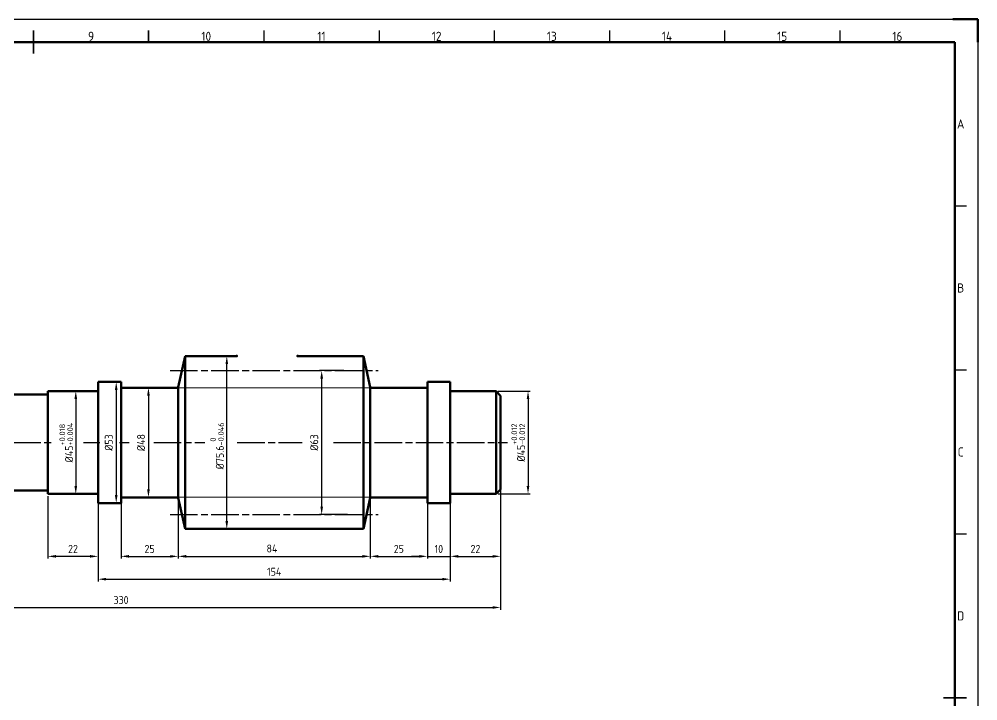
# Paper-space layout '轴设计图' of a CAD drawing. Header units: millimetres. Extents: x -5 to 836, y -17 to 577.
# Drawn here: x 416.8 to 836, y 278.7 to 577 of the extents above; entities that cross this region are included whole.
import ezdxf
from ezdxf.enums import TextEntityAlignment as Align

# ---------------------------------------------------------------- set-up
doc = ezdxf.new("R2010")
doc.units = ezdxf.units.MM
doc.linetypes.add('AM_ISO08W050', pattern=[18, 12, -1.5, 3, -1.5])
for name, color, linetype, lineweight in [('AM_0', 7, 'Continuous', 50), ('AM_5', 7, 'Continuous', 25), ('AM_7', 4, 'AM_ISO08W050', 25), ('AM_9', 253, 'Continuous', 0), ('AM_BOR', 7, 'Continuous', 50)]:
    doc.layers.add(name, color=color, linetype=linetype, lineweight=lineweight)
doc.styles.add('ACISOTS', font='isocp.shx', dxfattribs={"bigfont": 'gbcbig.shx'})
doc.styles.get("Standard").update_dxf_attribs({"font": 'ISOCP.SHX', "bigfont": 'gbcbig.shx'})
doc.dimstyles.new('AM_GB$0', dxfattribs={"dimtxt": 3.5, "dimasz": 3.5, "dimexe": 1, "dimexo": 1, "dimgap": 1.5, "dimtad": 1, "dimdsep": 46, "dimtxsty": 'Standard', "dimcen": 0, "dimclrd": 256, "dimclre": 256, "dimclrt": 7, "dimadec": 0, "dimazin": 2, "dimtp": 0.1, "dimtm": 0.1, "dimtfac": 0.71, "dimtdec": 3, "dimtmove": 0, "dimatfit": 3, "dimfxl": 1, "dimlwd": -1, "dimlwe": -1, "dimarcsym": 0})

# ---------------------------------------------------------------- blocks, each defined once
blk = doc.blocks.new('GB_A1_A')
for p in [(25, 584), (831, 10)]:
    blk.add_line(p, (831, 584))
at = {"layer": 'AM_BOR', "color": 1, "lineweight": 25}
for p, q in [((0, 594), (841, 594)), ((841, 594), (841, 0)), ((528.75, 589), (528.75, 584)), ((579.125, 589), (579.125, 584)), ((629.5, 589), (629.5, 584)), ((679.875, 589), (679.875, 584)), ((730.25, 589), (730.25, 584)), ((780.625, 589), (780.625, 584)), ((831, 512.25), (836, 512.25)), ((831, 440.5), (836, 440.5)), ((831, 368.75), (836, 368.75))]:
    blk.add_line(p, q, dxfattribs=at)
at = {"layer": 'AM_BOR'}
for p, q in [((841, 594), (830, 594)), ((841, 584), (841, 594))]:
    blk.add_line(p, q, dxfattribs=at)
at = {"layer": 'AM_BOR', "color": 2, "lineweight": 35}
for p, q in [((428, 584), (428, 589)), ((478.375, 589), (478.375, 584)), ((428, 579), (428, 584)), ((826, 297), (836, 297))]:
    blk.add_line(p, q, dxfattribs=at)
at = {"layer": 'AM_BOR', "color": 1, "lineweight": 25, "style": 'ACISOTS'}
for s, p in [('9', (453.1875, 586.5)), ('10', (503.5625, 586.5)), ('11', (553.9375, 586.5)), ('12', (604.3125, 586.5)), ('13', (654.6875, 586.5)), ('14', (705.0625, 586.5)), ('15', (755.4375, 586.5)), ('16', (805.8125, 586.5)), ('A', (833.5, 548.125)), ('B', (833.5, 476.375)), ('C', (833.5, 404.6087)), ('D', (833.5, 332.875))]:
    blk.add_text(s, height=4, dxfattribs=at).set_placement(p, align=Align.MIDDLE)
blk = doc.blocks.new('*D7')
at = {"layer": 'AM_5', "linetype": 'ByBlock', "transparency": 16777216}
for p, q in [((486.29, 352.93), (486.29, 340.93)), ((570.29, 352.93), (570.29, 340.93)), ((489.79, 341.93), (566.79, 341.93))]:
    blk.add_line(p, q, dxfattribs=at)
at = {"layer": 'AM_5', "transparency": 16777216}
for points in [[(489.79, 342.52), (489.79, 341.35), (486.29, 341.93)], [(566.79, 342.52), (566.79, 341.35), (570.29, 341.93)]]:
    blk.add_solid(points, dxfattribs=at)
at = {"layer": 'Defpoints', "color": 0, "transparency": 16777216}
for p in [(486.29, 353.93), (570.29, 353.93), (570.29, 341.93)]:
    blk.add_point(p, dxfattribs=at)
at = {"layer": 'AM_5', "color": 7, "transparency": 16777216, "insert": (527.32, 345.36), "char_height": 3.5, "attachment_point": 5}
blk.add_mtext('84', dxfattribs=at)
blk = doc.blocks.new('*D8')
at = {"layer": 'AM_5', "linetype": 'ByBlock', "transparency": 16777216}
for p, q in [((627.29, 370.23), (627.29, 340.93)), ((605.29, 368.23), (605.29, 340.93)), ((608.79, 341.93), (623.79, 341.93))]:
    blk.add_line(p, q, dxfattribs=at)
at = {"layer": 'AM_5', "transparency": 16777216}
for points in [[(608.79, 342.51), (608.79, 341.35), (605.29, 341.93)], [(623.79, 342.51), (623.79, 341.35), (627.29, 341.93)]]:
    blk.add_solid(points, dxfattribs=at)
at = {"layer": 'Defpoints', "color": 0, "transparency": 16777216}
for p in [(605.29, 369.23), (627.29, 371.23), (627.29, 341.93)]:
    blk.add_point(p, dxfattribs=at)
at = {"layer": 'AM_5', "color": 7, "transparency": 16777216, "insert": (616.29, 345.18), "char_height": 3.5, "attachment_point": 5}
blk.add_mtext('22', dxfattribs=at)
blk = doc.blocks.new('*D9')
at = {"layer": 'AM_5', "linetype": 'ByBlock', "transparency": 16777216}
for p, q in [((605.29, 368.23), (605.29, 340.93)), ((595.29, 364.23), (595.29, 340.93)), ((591.79, 341.93), (588.29, 341.93)), ((595.29, 341.93), (605.29, 341.93)), ((608.79, 341.93), (612.29, 341.93))]:
    blk.add_line(p, q, dxfattribs=at)
at = {"layer": 'AM_5', "transparency": 16777216}
for points in [[(591.79, 342.51), (591.79, 341.35), (595.29, 341.93)], [(608.79, 342.51), (608.79, 341.35), (605.29, 341.93)]]:
    blk.add_solid(points, dxfattribs=at)
at = {"layer": 'Defpoints', "color": 0, "transparency": 16777216}
for p in [(605.29, 369.23), (595.29, 365.23), (605.29, 341.93)]:
    blk.add_point(p, dxfattribs=at)
at = {"layer": 'AM_5', "color": 7, "transparency": 16777216, "insert": (600.29, 345.18), "char_height": 3.5, "attachment_point": 5}
blk.add_mtext('10', dxfattribs=at)
blk = doc.blocks.new('*D10')
at = {"layer": 'AM_5', "linetype": 'ByBlock', "transparency": 16777216}
for p, q in [((429.29, 368.23), (429.29, 340.93)), ((451.29, 368.23), (451.29, 340.93)), ((447.79, 341.93), (432.79, 341.93))]:
    blk.add_line(p, q, dxfattribs=at)
at = {"layer": 'AM_5', "transparency": 16777216}
for points in [[(432.79, 342.51), (432.79, 341.35), (429.29, 341.93)], [(447.79, 342.51), (447.79, 341.35), (451.29, 341.93)]]:
    blk.add_solid(points, dxfattribs=at)
at = {"layer": 'Defpoints', "color": 0, "transparency": 16777216}
for p in [(429.29, 369.23), (451.29, 369.23), (429.29, 341.93)]:
    blk.add_point(p, dxfattribs=at)
at = {"layer": 'AM_5', "color": 7, "transparency": 16777216, "insert": (440.29, 345.18), "char_height": 3.5, "attachment_point": 5}
blk.add_mtext('22', dxfattribs=at)
blk = doc.blocks.new('*D12')
at = {"layer": 'AM_5', "linetype": 'ByBlock', "transparency": 16777216}
for p, q in [((430.29, 414.23), (442.51, 414.23)), ((441.51, 410.73), (441.51, 372.73)), ((430.29, 369.23), (442.51, 369.23))]:
    blk.add_line(p, q, dxfattribs=at)
at = {"layer": 'AM_5', "transparency": 16777216}
for points in [[(440.92, 410.73), (442.09, 410.73), (441.51, 414.23)], [(440.92, 372.73), (442.09, 372.73), (441.51, 369.23)]]:
    blk.add_solid(points, dxfattribs=at)
at = {"layer": 'Defpoints', "color": 0, "transparency": 16777216}
for p in [(429.29, 414.23), (429.29, 369.23), (441.51, 369.23)]:
    blk.add_point(p, dxfattribs=at)
at = {"layer": 'AM_5', "color": 7, "transparency": 16777216, "insert": (437.35, 391.73), "char_height": 3.5, "attachment_point": 5, "rotation": 90}
blk.add_mtext('%%C45{}{\\H0.71x;\\C3;\\S+0.018^ +0.004;}', dxfattribs=at)
blk = doc.blocks.new('*D13')
at = {"layer": 'AM_5', "linetype": 'ByBlock', "transparency": 16777216}
for p, q in [((626.29, 414.23), (640.29, 414.23)), ((639.29, 410.73), (639.29, 372.73)), ((626.29, 369.23), (640.29, 369.23))]:
    blk.add_line(p, q, dxfattribs=at)
at = {"layer": 'AM_5', "transparency": 16777216}
for points in [[(638.7, 410.73), (639.87, 410.73), (639.29, 414.23)], [(638.7, 372.73), (639.87, 372.73), (639.29, 369.23)]]:
    blk.add_solid(points, dxfattribs=at)
at = {"layer": 'Defpoints', "color": 0, "transparency": 16777216}
for p in [(625.29, 414.23), (625.29, 369.23), (639.29, 369.23)]:
    blk.add_point(p, dxfattribs=at)
at = {"layer": 'AM_5', "color": 7, "transparency": 16777216, "insert": (635.01, 391.73), "char_height": 3.5, "attachment_point": 5, "rotation": 90}
blk.add_mtext('%%C45{}{\\H0.71x;\\C3;\\S+0.012^ -0.012;}', dxfattribs=at)
blk = doc.blocks.new('*D17')
at = {"layer": 'AM_5', "linetype": 'ByBlock', "transparency": 16777216}
for p, q in [((452.29, 418.23), (460.19, 418.23)), ((459.19, 414.73), (459.19, 368.73)), ((452.29, 365.23), (460.19, 365.23))]:
    blk.add_line(p, q, dxfattribs=at)
at = {"layer": 'AM_5', "transparency": 16777216}
for points in [[(458.61, 414.73), (459.78, 414.73), (459.19, 418.23)], [(458.61, 368.73), (459.78, 368.73), (459.19, 365.23)]]:
    blk.add_solid(points, dxfattribs=at)
at = {"layer": 'Defpoints', "color": 0, "transparency": 16777216}
for p in [(451.29, 418.23), (451.29, 365.23), (459.19, 365.23)]:
    blk.add_point(p, dxfattribs=at)
at = {"layer": 'AM_5', "color": 7, "transparency": 16777216, "insert": (455.94, 391.73), "char_height": 3.5, "attachment_point": 5, "rotation": 90}
blk.add_mtext('%%C53', dxfattribs=at)
blk = doc.blocks.new('*D18')
at = {"layer": 'AM_5', "linetype": 'ByBlock', "transparency": 16777216}
for p, q in [((461.29, 366.73), (461.29, 340.93)), ((486.29, 366.73), (486.29, 340.93)), ((464.79, 341.93), (482.79, 341.93))]:
    blk.add_line(p, q, dxfattribs=at)
at = {"layer": 'AM_5', "transparency": 16777216}
for points in [[(464.79, 342.51), (464.79, 341.35), (461.29, 341.93)], [(482.79, 342.51), (482.79, 341.35), (486.29, 341.93)]]:
    blk.add_solid(points, dxfattribs=at)
at = {"layer": 'Defpoints', "color": 0, "transparency": 16777216}
for p in [(461.29, 367.73), (486.29, 367.73), (486.29, 341.93)]:
    blk.add_point(p, dxfattribs=at)
at = {"layer": 'AM_5', "color": 7, "transparency": 16777216, "insert": (473.79, 345.18), "char_height": 3.5, "attachment_point": 5}
blk.add_mtext('25', dxfattribs=at)
blk = doc.blocks.new('*D19')
at = {"layer": 'AM_5', "linetype": 'ByBlock', "transparency": 16777216}
for p, q in [((462.29, 415.73), (474.29, 415.73)), ((473.29, 412.23), (473.29, 371.23)), ((462.29, 367.73), (474.29, 367.73))]:
    blk.add_line(p, q, dxfattribs=at)
at = {"layer": 'AM_5', "transparency": 16777216}
for points in [[(472.7, 412.23), (473.87, 412.23), (473.29, 415.73)], [(472.7, 371.23), (473.87, 371.23), (473.29, 367.73)]]:
    blk.add_solid(points, dxfattribs=at)
at = {"layer": 'Defpoints', "color": 0, "transparency": 16777216}
for p in [(461.29, 415.73), (461.29, 367.73), (473.29, 367.73)]:
    blk.add_point(p, dxfattribs=at)
at = {"layer": 'AM_5', "color": 7, "transparency": 16777216, "insert": (470.04, 391.73), "char_height": 3.5, "attachment_point": 5, "rotation": 90}
blk.add_mtext('%%c48', dxfattribs=at)
blk = doc.blocks.new('*D20')
at = {"layer": 'AM_5', "linetype": 'ByBlock', "transparency": 16777216}
for p, q in [((507.49, 429.53), (506.55, 429.53)), ((507.55, 357.43), (507.55, 426.03))]:
    blk.add_line(p, q, dxfattribs=at)
at = {"layer": 'AM_5', "transparency": 16777216}
for points in [[(506.96, 426.03), (508.13, 426.03), (507.55, 429.53)], [(506.96, 357.43), (508.13, 357.43), (507.55, 353.93)]]:
    blk.add_solid(points, dxfattribs=at)
at = {"layer": 'Defpoints', "color": 0, "transparency": 16777216}
for p in [(507.55, 429.53), (508.49, 429.53), (507.55, 353.93)]:
    blk.add_point(p, dxfattribs=at)
at = {"layer": 'AM_5', "color": 7, "transparency": 16777216, "insert": (503.28, 390.29), "char_height": 3.5, "attachment_point": 5, "rotation": 90}
blk.add_mtext('%%C75.6{}{\\H0.71x;\\C3;\\S 0^ -0.046;}', dxfattribs=at)
blk = doc.blocks.new('*D21')
at = {"layer": 'AM_5', "linetype": 'ByBlock', "transparency": 16777216}
for p, q in [((570.29, 366.79), (570.29, 340.93)), ((595.29, 366.79), (595.29, 340.93)), ((573.79, 341.93), (591.79, 341.93))]:
    blk.add_line(p, q, dxfattribs=at)
at = {"layer": 'AM_5', "transparency": 16777216}
for points in [[(573.79, 342.51), (573.79, 341.35), (570.29, 341.93)], [(591.79, 342.51), (591.79, 341.35), (595.29, 341.93)]]:
    blk.add_solid(points, dxfattribs=at)
at = {"layer": 'Defpoints', "color": 0, "transparency": 16777216}
for p in [(570.29, 367.79), (595.29, 367.79), (595.29, 341.93)]:
    blk.add_point(p, dxfattribs=at)
at = {"layer": 'AM_5', "color": 7, "transparency": 16777216, "insert": (582.79, 345.18), "char_height": 3.5, "attachment_point": 5}
blk.add_mtext('25', dxfattribs=at)
blk = doc.blocks.new('*D22')
at = {"layer": 'AM_5', "linetype": 'ByBlock', "transparency": 16777216}
for p, q in [((558.78, 423.23), (548.04, 423.23)), ((549.04, 419.73), (549.04, 363.73)), ((560.39, 360.23), (548.04, 360.23))]:
    blk.add_line(p, q, dxfattribs=at)
at = {"layer": 'AM_5', "transparency": 16777216}
for points in [[(548.46, 419.73), (549.63, 419.73), (549.04, 423.23)], [(548.46, 363.73), (549.63, 363.73), (549.04, 360.23)]]:
    blk.add_solid(points, dxfattribs=at)
at = {"layer": 'Defpoints', "color": 0, "transparency": 16777216}
for p in [(559.78, 423.23), (549.04, 360.23), (561.39, 360.23)]:
    blk.add_point(p, dxfattribs=at)
at = {"layer": 'AM_5', "color": 7, "transparency": 16777216, "insert": (545.79, 391.73), "char_height": 3.5, "attachment_point": 5, "rotation": 90}
blk.add_mtext('%%C63', dxfattribs=at)
blk = doc.blocks.new('*D24')
at = {"layer": 'AM_5', "linetype": 'ByBlock', "transparency": 16777216}
for p, q in [((297.29, 376.73), (297.29, 318.56)), ((627.29, 376.73), (627.29, 318.56)), ((300.79, 319.56), (623.79, 319.56))]:
    blk.add_line(p, q, dxfattribs=at)
at = {"layer": 'AM_5', "transparency": 16777216}
for points in [[(300.79, 320.14), (300.79, 318.98), (297.29, 319.56)], [(623.79, 320.14), (623.79, 318.98), (627.29, 319.56)]]:
    blk.add_solid(points, dxfattribs=at)
at = {"layer": 'Defpoints', "color": 0, "transparency": 16777216}
for p in [(297.29, 377.73), (627.29, 377.73), (627.29, 319.56)]:
    blk.add_point(p, dxfattribs=at)
at = {"layer": 'AM_5', "color": 7, "transparency": 16777216, "insert": (461.29, 322.81), "char_height": 3.5, "attachment_point": 5}
blk.add_mtext('330', dxfattribs=at)
blk = doc.blocks.new('*D25')
at = {"layer": 'AM_5', "linetype": 'ByBlock', "transparency": 16777216}
for p, q in [((451.29, 364.23), (451.29, 330.93)), ((605.29, 364.23), (605.29, 330.93)), ((454.79, 331.93), (601.79, 331.93))]:
    blk.add_line(p, q, dxfattribs=at)
at = {"layer": 'AM_5', "transparency": 16777216}
for points in [[(454.79, 332.51), (454.79, 331.35), (451.29, 331.93)], [(601.79, 332.51), (601.79, 331.35), (605.29, 331.93)]]:
    blk.add_solid(points, dxfattribs=at)
at = {"layer": 'Defpoints', "color": 0, "transparency": 16777216}
for p in [(451.29, 365.23), (605.29, 365.23), (605.29, 331.93)]:
    blk.add_point(p, dxfattribs=at)
at = {"layer": 'AM_5', "color": 7, "transparency": 16777216, "insert": (528.29, 335.18), "char_height": 3.5, "attachment_point": 5}
blk.add_mtext('154', dxfattribs=at)

psp = doc.layouts.new('轴设计图')

# ---------------------------------------------------------------- linework, layer by layer
at = {"layer": 'AM_0'}
for p, q in [((489.287, 429.531), (486.287, 415.998)), ((489.287, 429.531), (511.932, 429.531)), ((489.287, 429.531), (489.287, 353.931)), ((538.564, 429.531), (567.287, 429.531)), ((567.287, 429.531), (567.287, 353.931)), ((567.287, 429.531), (570.287, 415.998)), ((451.287, 418.231), (461.287, 418.231)), ((451.287, 418.231), (451.287, 365.231)), ((461.287, 418.231), (461.287, 365.231)), ((461.287, 415.731), (486.287, 415.731)), ((461.287, 415.731), (461.287, 367.731)), ((486.287, 415.998), (486.287, 367.463)), ((486.287, 415.731), (486.287, 367.731)), ((570.287, 415.998), (570.287, 367.463)), ((570.287, 415.731), (595.287, 415.731)), ((570.287, 415.731), (570.287, 367.731)), ((595.287, 418.231), (605.287, 418.231)), ((595.287, 418.231), (595.287, 365.231)), ((595.287, 415.731), (595.287, 367.731)), ((605.287, 418.231), (605.287, 365.231)), ((379.287, 412.731), (429.287, 412.731)), ((429.287, 414.231), (451.287, 414.231)), ((429.287, 414.231), (429.287, 369.231)), ((429.287, 412.731), (429.287, 370.731)), ((451.287, 414.231), (451.287, 369.231)), ((605.287, 414.231), (625.287, 414.231)), ((605.287, 414.231), (605.287, 369.231)), ((625.287, 414.231), (625.287, 369.231)), ((625.287, 414.231), (627.287, 412.231)), ((627.287, 412.231), (627.287, 371.231)), ((379.287, 370.731), (429.287, 370.731)), ((429.287, 369.231), (451.287, 369.231)), ((605.287, 369.231), (625.287, 369.231)), ((625.287, 369.231), (627.287, 371.231)), ((451.287, 365.231), (461.287, 365.231)), ((461.287, 367.731), (486.287, 367.731)), ((489.287, 353.931), (486.287, 367.463)), ((567.287, 353.931), (570.287, 367.463)), ((570.287, 367.731), (595.287, 367.731)), ((595.287, 365.231), (605.287, 365.231)), ((489.287, 353.931), (567.287, 353.931))]:
    psp.add_line(p, q, dxfattribs=at)
for p in [(511.932, 429.531), (538.564, 429.531)]:
    psp.add_point(p, dxfattribs=at)
at = {"layer": 'AM_7'}
for p, q in [((482.787, 423.231), (573.787, 423.231)), ((396.221, 391.731), (432.172, 391.731)), ((444.95, 391.731), (452.069, 391.731)), ((460.657, 391.731), (464.787, 391.731)), ((475.581, 391.731), (497.936, 391.731)), ((512.146, 391.731), (540.487, 391.731)), ((554.195, 391.731), (630.287, 391.731)), ((482.787, 360.231), (573.787, 360.231))]:
    psp.add_line(p, q, dxfattribs=at)
at = {"layer": 'AM_9'}
for p, q in [((486.287, 415.671), (570.287, 415.671)), ((486.287, 367.791), (570.287, 367.791))]:
    psp.add_line(p, q, dxfattribs=at)

# ---------------------------------------------------------------- block references
at = {"layer": 'AM_0', "lineweight": 0}
psp.add_blockref('GB_A1_A', (-5, -17), dxfattribs=at)

# ---------------------------------------------------------------- dimensions: what is measured, and where the dimension line sits
at = {"layer": 'AM_5'}
for base, p1, p2, text, override, picture, middle in [((507.545, 429.531), (507.545, 353.931), (508.492, 429.531), '<>{}{\\H0.71x;\\C3;\\S 0^ -0.046;}', {"dimpost": '%%C<>', "dimtp": 0, "dimtm": 0.046}, '*D20', (507.545, 390.293)), ((441.507, 369.231), (429.287, 414.231), (429.287, 369.231), '<>{}{\\H0.71x;\\C3;\\S+0.018^ +0.004;}', {"dimpost": '%%C<>', "dimtp": 0.018, "dimtm": -0.004}, '*D12', (441.507, 391.731))]:
    dim = psp.add_linear_dim(base=base, p1=p1, p2=p2, angle=90, text=text, dimstyle='AM_GB$0', override=override, dxfattribs=at)
    dim.commit()
    dim.dimension.update_dxf_attribs({"geometry": picture, "text_midpoint": middle, "dimtype": 160})
for base, p1, p2, angle, override, picture, middle in [((549.043, 360.231), (559.776, 423.231), (561.386, 360.231), 90, {"dimpost": '%%C<>'}, '*D22', (549.043, 391.731)), ((459.193, 365.231), (451.287, 418.231), (451.287, 365.231), 90, {"dimpost": '%%C<>'}, '*D17', (459.193, 391.731)), ((570.287, 341.932), (486.287, 353.931), (570.287, 353.931), 0, {"dimtmove": 2}, '*D7', (527.316, 345.359))]:
    dim = psp.add_linear_dim(base=base, p1=p1, p2=p2, angle=angle, dimstyle='AM_GB$0', override=override, dxfattribs=at)
    dim.commit()
    dim.dimension.update_dxf_attribs({"geometry": picture, "text_midpoint": middle, "dimtype": 160})
for base, p1, p2, angle, override, picture, middle in [((473.287, 367.731), (461.287, 415.731), (461.287, 367.731), 90, {"dimpost": '%%c<>'}, '*D19', (470.037, 391.731)), ((429.287, 341.931), (451.287, 369.231), (429.287, 369.231), 0, {"dimpost": ''}, '*D10', (440.287, 345.181)), ((605.287, 331.931), (451.287, 365.231), (605.287, 365.231), 0, {"dimpost": ''}, '*D25', (528.287, 335.181)), ((486.287, 341.931), (461.287, 367.731), (486.287, 367.731), 0, {"dimpost": ''}, '*D18', (473.787, 345.181))]:
    dim = psp.add_linear_dim(base=base, p1=p1, p2=p2, angle=angle, dimstyle='AM_GB$0', override=override, dxfattribs=at)
    dim.commit()
    dim.dimension.update_dxf_attribs({"geometry": picture, "text_midpoint": middle})
dim = psp.add_linear_dim(base=(639.287, 369.231), p1=(625.287, 414.231), p2=(625.287, 369.231), angle=90, text='<>{}{\\H0.71x;\\C3;\\S+0.012^ -0.012;}', dimstyle='AM_GB$0', override={"dimpost": '%%C<>', "dimtp": 0.012, "dimtm": 0.012, "dimtdec": 3, "dimtzin": 8}, dxfattribs=at)
dim.commit()
dim.dimension.update_dxf_attribs({"geometry": '*D13', "text_midpoint": (635.01, 391.731)})
dim = psp.add_linear_dim(base=(627.287, 319.561), p1=(297.287, 377.731), p2=(627.287, 377.731), angle=0, dimstyle='AM_GB$0', dxfattribs=at)
dim.commit()
dim.dimension.update_dxf_attribs({"geometry": '*D24', "text_midpoint": (461.287, 319.561), "dimtype": 160})
dim = psp.add_linear_dim(base=(605.287, 341.931), p1=(595.287, 365.231), p2=(605.287, 369.231), dimstyle='AM_GB$0', dxfattribs=at)
dim.commit()
dim.dimension.update_dxf_attribs({"geometry": '*D9', "text_midpoint": (600.287, 345.181)})
for base, p1, p2, picture, middle in [((627.287, 341.931), (605.287, 369.231), (627.287, 371.231), '*D8', (616.287, 345.181)), ((595.287, 341.931), (570.287, 367.791), (595.287, 367.791), '*D21', (582.787, 345.181))]:
    dim = psp.add_linear_dim(base=base, p1=p1, p2=p2, angle=0, dimstyle='AM_GB$0', dxfattribs=at)
    dim.commit()
    dim.dimension.update_dxf_attribs({"geometry": picture, "text_midpoint": middle})

doc.saveas('drawing.dxf')
